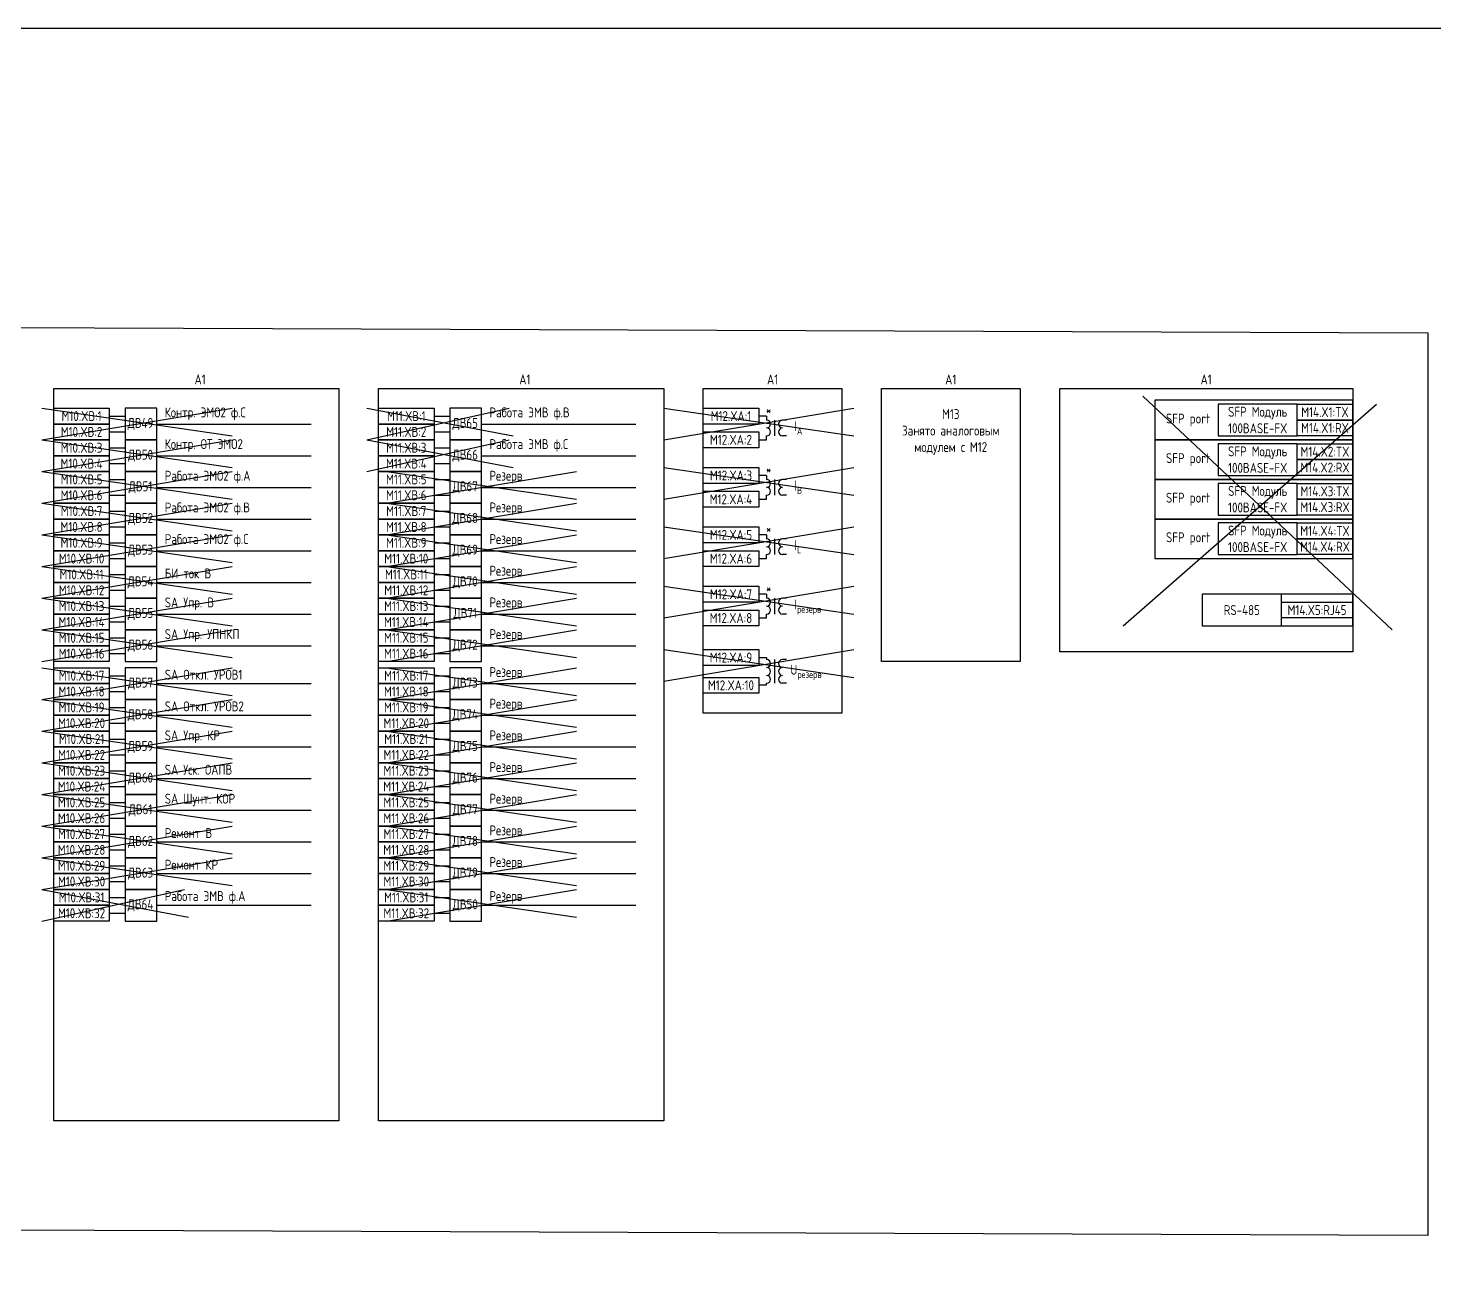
# Model space of a CAD drawing. Header units: millimetres. Extents: x -774 to 4101, y -90 to 618.
# Drawn here: x 71.5 to 426.5, y 304.1 to 618 of the extents above; entities that cross this region are included whole.
import ezdxf

# ---------------------------------------------------------------- set-up
doc = ezdxf.new("R2010")
doc.units = ezdxf.units.MM
doc.styles.add('Gost_type_A', font='GOST_A.TTF')

msp = doc.modelspace()

# ---------------------------------------------------------------- linework, layer by layer
at = {"color": 6}
for p, q in [((75, 522), (123, 515)), ((75, 514), (123, 522)), ((157, 522), (194, 515)), ((157, 514), (193, 522)), ((232, 522), (280, 515)), ((232, 514), (280, 522)), ((348, 467), (412, 523)), ((353, 525), (416, 466)), ((75, 514), (123, 507)), ((75, 506), (123, 514)), ((157, 514), (194, 507)), ((157, 506), (193, 514)), ((75, 506), (123, 499)), ((75, 498), (123, 506)), ((232, 507), (280, 500)), ((232, 499), (280, 507)), ((75, 498), (123, 491)), ((75, 490), (123, 498)), ((75, 490), (123, 483)), ((75, 482), (123, 490)), ((232, 492), (280, 485)), ((232, 484), (280, 492)), ((75, 482), (123, 475)), ((75, 474), (123, 482)), ((75, 474), (123, 467)), ((75, 466), (123, 474)), ((75, 466), (123, 459)), ((75, 458), (123, 466)), ((75, 456.42), (123, 449.42)), ((75, 448.42), (123, 456.42)), ((75, 448.42), (123, 441.42)), ((75, 440.42), (123, 448.42)), ((75, 440.42), (123, 433.42)), ((75, 432.42), (123, 440.42)), ((75, 432.42), (123, 425.42)), ((75, 424.42), (123, 432.42)), ((75, 424.42), (123, 417.42)), ((75, 416.42), (123, 424.42)), ((75, 416.42), (123, 409.42)), ((75, 408.42), (123, 416.42)), ((75, 408.42), (123, 401.42)), ((75, 400.42), (123, 408.42)), ((75, 400.42), (112, 393.42)), ((75, 392.42), (111, 400.42))]:
    msp.add_line(p, q, dxfattribs=at)
for p, q in [((92, 520), (96, 520)), ((174, 520), (178, 520)), ((258, 520), (256, 520)), ((92, 516), (96, 516)), ((104, 518), (143, 518)), ((174, 516), (178, 516)), ((186, 518), (225, 518)), ((92, 512), (96, 512)), ((174, 512), (178, 512)), ((256, 514), (258, 514)), ((92, 508), (96, 508)), ((104, 510), (143, 510)), ((174, 508), (178, 508)), ((186, 510), (225, 510)), ((258, 505), (256, 505)), ((92, 504), (96, 504)), ((104, 502), (143, 502)), ((174, 504), (178, 504)), ((186, 502), (225, 502)), ((92, 500), (96, 500)), ((174, 500), (178, 500)), ((256, 499), (258, 499)), ((92, 496), (96, 496)), ((104, 494), (143, 494)), ((174, 496), (178, 496)), ((186, 494), (225, 494)), ((92, 492), (96, 492)), ((174, 492), (178, 492)), ((258, 490), (256, 490)), ((92, 488), (96, 488)), ((174, 488), (178, 488)), ((92, 484), (96, 484)), ((104, 486), (143, 486)), ((174, 484), (178, 484)), ((186, 486), (225, 486)), ((256, 484), (258, 484)), ((92, 480), (96, 480)), ((174, 480), (178, 480)), ((92, 476), (96, 476)), ((104, 478), (143, 478)), ((174, 476), (178, 476)), ((186, 478), (225, 478)), ((258, 475), (256, 475)), ((92, 472), (96, 472)), ((104, 470), (143, 470)), ((174, 472), (178, 472)), ((186, 470), (225, 470)), ((256, 469), (258, 469)), ((92, 468), (96, 468)), ((174, 468), (178, 468)), ((92, 464), (96, 464)), ((104, 462), (143, 462)), ((174, 464), (178, 464)), ((186, 462), (225, 462)), ((92, 460), (96, 460)), ((174, 460), (178, 460)), ((92, 454.42), (96, 454.42)), ((174, 454.42), (178, 454.42)), ((104, 452.42), (143, 452.42)), ((186, 452.42), (225, 452.42)), ((92, 450.42), (96, 450.42)), ((174, 450.42), (178, 450.42)), ((92, 446.42), (96, 446.42)), ((104, 444.42), (143, 444.42)), ((174, 446.42), (178, 446.42)), ((186, 444.42), (225, 444.42)), ((92, 442.42), (96, 442.42)), ((174, 442.42), (178, 442.42)), ((92, 438.42), (96, 438.42)), ((174, 438.42), (178, 438.42)), ((92, 434.42), (96, 434.42)), ((104, 436.42), (143, 436.42)), ((174, 434.42), (178, 434.42)), ((186, 436.42), (225, 436.42)), ((92, 430.42), (96, 430.42)), ((174, 430.42), (178, 430.42)), ((92, 426.42), (96, 426.42)), ((104, 428.42), (143, 428.42)), ((174, 426.42), (178, 426.42)), ((186, 428.42), (225, 428.42)), ((92, 422.42), (96, 422.42)), ((104, 420.42), (143, 420.42)), ((174, 422.42), (178, 422.42)), ((186, 420.42), (225, 420.42)), ((92, 418.42), (96, 418.42)), ((174, 418.42), (178, 418.42)), ((92, 414.42), (96, 414.42)), ((104, 412.42), (143, 412.42)), ((174, 414.42), (178, 414.42)), ((186, 412.42), (225, 412.42)), ((92, 410.42), (96, 410.42)), ((174, 410.42), (178, 410.42)), ((92, 406.42), (96, 406.42)), ((174, 406.42), (178, 406.42)), ((92, 402.42), (96, 402.42)), ((104, 404.42), (143, 404.42)), ((174, 402.42), (178, 402.42)), ((186, 404.42), (225, 404.42)), ((92, 398.42), (96, 398.42)), ((174, 398.42), (178, 398.42)), ((92, 394.42), (96, 394.42)), ((104, 396.42), (143, 396.42)), ((174, 394.42), (178, 394.42)), ((186, 396.42), (225, 396.42))]:
    msp.add_line(p, q)
at = {"ltscale": 4}
for p, q in [((258, 520), (258, 519)), ((258, 519.5), (258, 519)), ((260, 519), (260, 515)), ((260, 519), (260, 515)), ((263, 519), (262, 519)), ((263, 519), (262, 519)), ((258, 514), (258, 515)), ((263, 515), (262, 515)), ((263, 515), (262, 515)), ((258, 505), (258, 504)), ((258, 504.5), (258, 504)), ((260, 504), (260, 500)), ((260, 504), (260, 500)), ((263, 504), (262, 504)), ((263, 504), (262, 504)), ((258, 499), (258, 500)), ((263, 500), (262, 500)), ((263, 500), (262, 500)), ((258, 490), (258, 489)), ((258, 489.5), (258, 489)), ((260, 489), (260, 485)), ((260, 489), (260, 485)), ((263, 489), (262, 489)), ((263, 489), (262, 489)), ((258, 484), (258, 485)), ((263, 485), (262, 485)), ((263, 485), (262, 485)), ((258, 475), (258, 474)), ((258, 474.5), (258, 474)), ((260, 474), (260, 470)), ((260, 474), (260, 470)), ((263, 474), (262, 474)), ((263, 474), (262, 474)), ((258, 469), (258, 470)), ((263, 470), (262, 470)), ((263, 470), (262, 470)), ((256, 459), (258, 459)), ((258, 459), (258, 458.5)), ((258, 459), (258, 458.5)), ((260, 458.5), (260, 454.5)), ((263, 458.5), (262, 458.5)), ((260, 456.5), (260, 452.5)), ((258, 452), (256, 452)), ((258, 452), (258, 452.5)), ((263, 452.5), (262, 452.5))]:
    msp.add_line(p, q, dxfattribs=at)
at = {"color": 3}
for p, q in [((162, 506), (210, 499)), ((162, 498), (210, 506)), ((162, 498), (210, 491)), ((162, 490), (210, 498)), ((162, 490), (210, 483)), ((162, 482), (210, 490)), ((162, 482), (210, 475)), ((162, 474), (210, 482)), ((232, 477), (280, 470)), ((232, 469), (280, 477)), ((162, 474), (210, 467)), ((162, 466), (210, 474)), ((162, 466), (210, 459)), ((162, 458), (210, 466)), ((232, 461), (280, 454)), ((232, 453), (280, 461)), ((162, 456.42), (210, 449.42)), ((162, 448.42), (210, 456.42)), ((162, 448.42), (210, 441.42)), ((162, 440.42), (210, 448.42)), ((162, 440.42), (210, 433.42)), ((162, 432.42), (210, 440.42)), ((162, 432.42), (210, 425.42)), ((162, 424.42), (210, 432.42)), ((162, 424.42), (210, 417.42)), ((162, 416.42), (210, 424.42)), ((162, 416.42), (210, 409.42)), ((162, 408.42), (210, 416.42)), ((162, 408.42), (210, 401.42)), ((162, 400.42), (210, 408.42)), ((162, 400.42), (210, 393.42)), ((162, 392.42), (210, 400.42))]:
    msp.add_line(p, q, dxfattribs=at)
msp.add_lwpolyline([(-774, 618), (4101, 618), (4101, -90), (-774, -90)], close=True, dxfattribs=at)
for points in [[(-630, 545), (425, 541), (425, 313), (-630, 317)], [(78, 527), (150, 527), (150, 342), (78, 342)], [(160, 527), (232, 527), (232, 342), (160, 342)], [(242, 527), (277, 527), (277, 445), (242, 445)], [(287, 527), (322, 527), (322, 458), (287, 458)], [(332, 527), (406, 527), (406, 460.42), (332, 460.42)], [(78, 522), (92, 522), (92, 518), (78, 518)], [(160, 522), (174, 522), (174, 518), (160, 518)], [(242, 522), (256, 522), (256, 518), (242, 518)], [(406, 524), (356, 524), (356, 514), (406, 514)], [(392, 523), (406, 523), (406, 519), (392, 519)], [(392, 519), (406, 519), (406, 515), (392, 515)], [(78, 518), (92, 518), (92, 514), (78, 514)], [(160, 518), (174, 518), (174, 514), (160, 514)], [(242, 516), (256, 516), (256, 512), (242, 512)], [(78, 514), (92, 514), (92, 510), (78, 510)], [(160, 514), (174, 514), (174, 510), (160, 510)], [(406, 514), (356, 514), (356, 504), (406, 504)], [(392, 513), (406, 513), (406, 509), (392, 509)], [(78, 510), (92, 510), (92, 506), (78, 506)], [(160, 510), (174, 510), (174, 506), (160, 506)], [(392, 509), (406, 509), (406, 505), (392, 505)], [(78, 506), (92, 506), (92, 502), (78, 502)], [(160, 506), (174, 506), (174, 502), (160, 502)], [(242, 507), (256, 507), (256, 503), (242, 503)], [(78, 502), (92, 502), (92, 498), (78, 498)], [(160, 502), (174, 502), (174, 498), (160, 498)], [(242, 501), (256, 501), (256, 497), (242, 497)], [(406, 504), (356, 504), (356, 494), (406, 494)], [(392, 503), (406, 503), (406, 499), (392, 499)], [(78, 498), (92, 498), (92, 494), (78, 494)], [(160, 498), (174, 498), (174, 494), (160, 494)], [(392, 499), (406, 499), (406, 495), (392, 495)], [(78, 494), (92, 494), (92, 490), (78, 490)], [(160, 494), (174, 494), (174, 490), (160, 490)], [(406, 494), (356, 494), (356, 484), (406, 484)], [(78, 490), (92, 490), (92, 486), (78, 486)], [(160, 490), (174, 490), (174, 486), (160, 486)], [(242, 492), (256, 492), (256, 488), (242, 488)], [(392, 493), (406, 493), (406, 489), (392, 489)], [(392, 489), (406, 489), (406, 485), (392, 485)], [(78, 486), (92, 486), (92, 482), (78, 482)], [(160, 486), (174, 486), (174, 482), (160, 482)], [(242, 486), (256, 486), (256, 482), (242, 482)], [(78, 482), (92, 482), (92, 478), (78, 478)], [(160, 482), (174, 482), (174, 478), (160, 478)], [(78, 478), (92, 478), (92, 474), (78, 474)], [(160, 478), (174, 478), (174, 474), (160, 474)], [(242, 477), (256, 477), (256, 473), (242, 473)], [(78, 474), (92, 474), (92, 470), (78, 470)], [(160, 474), (174, 474), (174, 470), (160, 470)], [(388, 473), (406, 473), (406, 469), (388, 469)], [(78, 470), (92, 470), (92, 466), (78, 466)], [(160, 470), (174, 470), (174, 466), (160, 466)], [(242, 471), (256, 471), (256, 467), (242, 467)], [(78, 466), (92, 466), (92, 462), (78, 462)], [(160, 466), (174, 466), (174, 462), (160, 462)], [(78, 462), (92, 462), (92, 458), (78, 458)], [(160, 462), (174, 462), (174, 458), (160, 458)], [(242, 461), (256, 461), (256, 457), (242, 457)], [(78, 456.42), (92, 456.42), (92, 452.42), (78, 452.42)], [(160, 456.42), (174, 456.42), (174, 452.42), (160, 452.42)], [(78, 452.42), (92, 452.42), (92, 448.42), (78, 448.42)], [(160, 452.42), (174, 452.42), (174, 448.42), (160, 448.42)], [(242, 454), (256, 454), (256, 450), (242, 450)], [(78, 448.42), (92, 448.42), (92, 444.42), (78, 444.42)], [(160, 448.42), (174, 448.42), (174, 444.42), (160, 444.42)], [(78, 444.42), (92, 444.42), (92, 440.42), (78, 440.42)], [(160, 444.42), (174, 444.42), (174, 440.42), (160, 440.42)], [(78, 440.42), (92, 440.42), (92, 436.42), (78, 436.42)], [(160, 440.42), (174, 440.42), (174, 436.42), (160, 436.42)], [(78, 436.42), (92, 436.42), (92, 432.42), (78, 432.42)], [(160, 436.42), (174, 436.42), (174, 432.42), (160, 432.42)], [(78, 432.42), (92, 432.42), (92, 428.42), (78, 428.42)], [(160, 432.42), (174, 432.42), (174, 428.42), (160, 428.42)], [(78, 428.42), (92, 428.42), (92, 424.42), (78, 424.42)], [(160, 428.42), (174, 428.42), (174, 424.42), (160, 424.42)], [(78, 424.42), (92, 424.42), (92, 420.42), (78, 420.42)], [(160, 424.42), (174, 424.42), (174, 420.42), (160, 420.42)], [(78, 420.42), (92, 420.42), (92, 416.42), (78, 416.42)], [(160, 420.42), (174, 420.42), (174, 416.42), (160, 416.42)], [(78, 416.42), (92, 416.42), (92, 412.42), (78, 412.42)], [(160, 416.42), (174, 416.42), (174, 412.42), (160, 412.42)], [(78, 412.42), (92, 412.42), (92, 408.42), (78, 408.42)], [(160, 412.42), (174, 412.42), (174, 408.42), (160, 408.42)], [(78, 408.42), (92, 408.42), (92, 404.42), (78, 404.42)], [(160, 408.42), (174, 408.42), (174, 404.42), (160, 404.42)], [(78, 404.42), (92, 404.42), (92, 400.42), (78, 400.42)], [(160, 404.42), (174, 404.42), (174, 400.42), (160, 400.42)], [(78, 400.42), (92, 400.42), (92, 396.42), (78, 396.42)], [(160, 400.42), (174, 400.42), (174, 396.42), (160, 396.42)], [(78, 396.42), (92, 396.42), (92, 392.42), (78, 392.42)], [(160, 396.42), (174, 396.42), (174, 392.42), (160, 392.42)]]:
    msp.add_lwpolyline(points, close=True)
at = {"ltscale": 4}
for points in [[(96, 514), (104, 514), (104, 522), (96, 522)], [(178, 514), (186, 514), (186, 522), (178, 522)], [(96, 506), (104, 506), (104, 514), (96, 514)], [(178, 506), (186, 506), (186, 514), (178, 514)], [(96, 498), (104, 498), (104, 506), (96, 506)], [(178, 498), (186, 498), (186, 506), (178, 506)], [(96, 490), (104, 490), (104, 498), (96, 498)], [(178, 490), (186, 490), (186, 498), (178, 498)], [(96, 482), (104, 482), (104, 490), (96, 490)], [(178, 482), (186, 482), (186, 490), (178, 490)], [(96, 474), (104, 474), (104, 482), (96, 482)], [(178, 474), (186, 474), (186, 482), (178, 482)], [(96, 466), (104, 466), (104, 474), (96, 474)], [(178, 466), (186, 466), (186, 474), (178, 474)], [(96, 458), (104, 458), (104, 466), (96, 466)], [(178, 458), (186, 458), (186, 466), (178, 466)], [(96, 448.42), (104, 448.42), (104, 456.42), (96, 456.42)], [(178, 448.42), (186, 448.42), (186, 456.42), (178, 456.42)], [(96, 440.42), (104, 440.42), (104, 448.42), (96, 448.42)], [(178, 440.42), (186, 440.42), (186, 448.42), (178, 448.42)], [(96, 432.42), (104, 432.42), (104, 440.42), (96, 440.42)], [(178, 432.42), (186, 432.42), (186, 440.42), (178, 440.42)], [(96, 424.42), (104, 424.42), (104, 432.42), (96, 432.42)], [(178, 424.42), (186, 424.42), (186, 432.42), (178, 432.42)], [(96, 416.42), (104, 416.42), (104, 424.42), (96, 424.42)], [(178, 416.42), (186, 416.42), (186, 424.42), (178, 424.42)], [(96, 408.42), (104, 408.42), (104, 416.42), (96, 416.42)], [(178, 408.42), (186, 408.42), (186, 416.42), (178, 416.42)], [(96, 400.42), (104, 400.42), (104, 408.42), (96, 408.42)], [(178, 400.42), (186, 400.42), (186, 408.42), (178, 408.42)], [(96, 392.42), (104, 392.42), (104, 400.42), (96, 400.42)], [(178, 392.42), (186, 392.42), (186, 400.42), (178, 400.42)]]:
    msp.add_lwpolyline(points, close=True, dxfattribs=at)
at = {"linetype": 'Continuous', "lineweight": 25, "ltscale": 4}
for points in [[(372, 515), (392, 515), (392, 523), (372, 523)], [(372, 505), (392, 505), (392, 513), (372, 513)], [(372, 495), (392, 495), (392, 503), (372, 503)], [(372, 485), (392, 485), (392, 493), (372, 493)], [(368, 467), (406, 467), (406, 475), (368, 475)], [(368, 467), (388, 467), (388, 475), (368, 475)]]:
    msp.add_lwpolyline(points, close=True, dxfattribs=at)
at = {"ltscale": 4}
for centre, start, end in [((258, 518), 270, 90), ((258, 518), 270, 90), ((262, 518), 90, 270), ((262, 518), 90, 270), ((258, 516), 270, 90), ((258, 516), 270, 90), ((262, 516), 90, 270), ((262, 516), 90, 270), ((258, 503), 270, 90), ((258, 503), 270, 90), ((258, 501), 270, 90), ((258, 501), 270, 90), ((262, 503), 90, 270), ((262, 503), 90, 270), ((262, 501), 90, 270), ((262, 501), 90, 270), ((258, 488), 270, 90), ((258, 488), 270, 90), ((258, 486), 270, 90), ((258, 486), 270, 90), ((262, 488), 90, 270), ((262, 488), 90, 270), ((262, 486), 90, 270), ((262, 486), 90, 270), ((258, 473), 270, 90), ((258, 473), 270, 90), ((262, 473), 90, 270), ((262, 473), 90, 270), ((258, 471), 270, 90), ((258, 471), 270, 90), ((262, 471), 90, 270), ((262, 471), 90, 270), ((258, 457.5), 270, 90), ((262, 457.5), 90, 270), ((262, 457.5), 90, 270), ((258, 455.5), 270, 90), ((258, 453.5), 270, 90), ((262, 455.5), 90, 270), ((262, 455.5), 90, 270), ((262, 453.5), 90, 270)]:
    msp.add_arc(centre, 1, start, end, dxfattribs=at)

# ---------------------------------------------------------------- texts
at = {"char_height": 2.5, "attachment_point": 8, "line_spacing_factor": 0.9, "style": 'Gost_type_A'}
for insert, width in [((114.94, 528), 73.8762), ((196.94, 528), 73.8762), ((259.5, 528), 35), ((304.5, 528), 35), ((369, 528), 74.0002)]:
    msp.add_mtext('A1', dxfattribs=dict(at, insert=insert, width=width))
at = {"char_height": 2.5, "style": 'Gost_type_A'}
for s, insert, width, attachment_point in [('Контр. ЭМО2 ф.С', (106, 519), 30.8621, 7), ('SFP Mодуль 100BASE-FX', (382, 519), 19.9998, 5), ('M14.X1:TX', (399, 521), 14, 5), ('M10.XВ:1', (85, 520), 14, 5), ('ДВ49', (99.88, 518), 7.7588, 5), ('M11.XВ:1', (167, 520), 14, 5), ('ДВ65', (181.88, 518), 7.7588, 5), ('M12.XA:1', (249, 520), 14, 5), ('*', (258.5, 521.5), 3, 5), ('\\A1;I{\\H0.7x;\\S^ A;}', (265, 517), 8, 4), ('M13\\PЗанято аналоговым модулем с М12', (304.5, 516), 35, 5), ('SFP port', (370, 519), 20, 6), ('M10.XВ:2', (85, 516), 14, 5), ('M11.XВ:2', (167, 516), 14, 5), ('M12.XA:2', (248.99, 514), 14.018, 5), ('M14.X1:RX', (399, 517), 14, 5), ('M10.XВ:3', (85, 512), 14, 5), ('ДВ50', (99.88, 510), 7.7588, 5), ('Контр. ОТ ЭМО2 ', (106, 511), 44.8565, 7), ('M11.XВ:3', (167, 512), 14, 5), ('ДВ66', (181.88, 510), 7.7588, 5), ('SFP Mодуль 100BASE-FX', (382, 509), 19.9998, 5), ('M14.X2:TX', (399, 511), 14, 5), ('M10.XВ:4', (85, 508), 14, 5), ('M11.XВ:4', (167, 508), 14, 5), ('SFP port', (370, 509), 20, 6), ('M14.X2:RX', (399, 507), 14, 5), ('M10.XВ:5', (85, 504), 14, 5), ('Работа ЭМО2 ф.А', (106, 503), 32.0004, 7), ('M11.XВ:5', (167, 504), 14, 5), ('Резерв', (188, 503), 32.0004, 7), ('M12.XA:3', (249, 505), 14, 5), ('*', (258.5, 506.5), 3, 5), ('M10.XВ:6', (85, 500), 14, 5), ('ДВ51', (99.88, 502), 7.7588, 5), ('M11.XВ:6', (167, 500), 14, 5), ('ДВ67', (181.88, 502), 7.7588, 5), ('\\A1;I{\\H0.7x;\\S^ В;}', (265, 502), 8, 4), ('SFP port', (370, 499), 20, 6), ('SFP Mодуль 100BASE-FX', (382, 499), 19.9998, 5), ('M14.X3:TX', (399, 501), 14, 5), ('M10.XВ:7', (85, 496), 14, 5), ('Работа ЭМО2 ф.В', (106, 495), 32.0004, 7), ('M11.XВ:7', (167, 496), 14, 5), ('Резерв', (188, 495), 32.0004, 7), ('M12.XA:4', (248.99, 498.99), 14.018, 5), ('M14.X3:RX', (399, 497), 14, 5), ('ДВ52', (99.88, 494), 7.7588, 5), ('ДВ68', (181.88, 494), 7.7588, 5), ('M10.XВ:8', (85, 492), 14, 5), ('Работа ЭМО2 ф.С', (106, 487), 32.328, 7), ('M11.XВ:8', (167, 492), 14, 5), ('Резерв', (188, 487), 32.328, 7), ('M12.XA:5', (249, 490), 14, 5), ('*', (258.5, 491.5), 3, 5), ('SFP port', (370, 489), 20, 6), ('SFP Mодуль 100BASE-FX', (382, 489), 19.9998, 5), ('M14.X4:TX', (399, 491), 14, 5), ('M10.XВ:9', (85, 488), 14, 5), ('ДВ53', (99.88, 486), 7.7588, 5), ('M11.XВ:9', (167, 488), 14, 5), ('ДВ69', (181.88, 486), 7.7588, 5), ('\\A1;I{\\H0.7x;\\S^ C;}', (265, 487), 8, 4), ('M14.X4:RX', (399, 487), 14, 5), ('M10.XВ:10', (85, 484), 14, 5), ('M11.XВ:10', (167, 484), 14, 5), ('M12.XA:6', (248.99, 483.99), 14.018, 5), ('M10.XВ:11', (85, 480), 14, 5), ('ДВ54', (99.88, 478), 7.7588, 5), ('БИ ток В', (106, 479), 27.8465, 7), ('M11.XВ:11', (167, 480), 14, 5), ('ДВ70', (181.88, 478), 7.7588, 5), ('Резерв', (188, 479), 27.8465, 7), ('M10.XВ:12', (85, 476), 14, 5), ('M11.XВ:12', (167, 476), 14, 5), ('M12.XA:7', (249, 475), 14, 5), ('*', (258.5, 476.5), 3, 5), ('M10.XВ:13', (85, 472), 14, 5), ('SA Упр. В', (106, 471), 27.8465, 7), ('M11.XВ:13', (167, 472), 14, 5), ('Резерв', (188, 471), 27.8465, 7), ('\\A1;I{\\H0.7x;\\S^ резерв;}', (265, 472), 8, 4), ('RS-485', (378, 471), 19.9998, 5), ('M14.X5:RJ45', (397, 471), 18.0002, 5), ('M10.XВ:14', (85, 468), 14, 5), ('ДВ55', (99.88, 470), 7.7588, 5), ('M11.XВ:14', (167, 468), 14, 5), ('ДВ71', (181.88, 470), 7.7588, 5), ('M12.XA:8', (248.99, 468.99), 14.018, 5), ('M10.XВ:15', (85, 464), 14, 5), ('SA Упр. УПНКП', (106, 463), 27.8465, 7), ('M11.XВ:15', (167, 464), 14, 5), ('Резерв', (188, 463), 27.8465, 7), ('ДВ56', (99.88, 462), 7.7588, 5), ('ДВ72', (181.88, 462), 7.7588, 5), ('M10.XВ:16', (85, 460), 14, 5), ('M11.XВ:16', (167, 460), 14, 5), ('M12.XA:9', (249, 459), 14, 5), ('M10.XВ:17', (85, 454.42), 14, 5), ('SA Откл. УРОВ1', (106, 453.42), 27.8465, 7), ('M11.XВ:17', (167, 454.42), 14, 5), ('Резерв', (188, 453.42), 27.8465, 7), ('\\A1;U{\\H0.7x;\\S^ резерв;}', (264, 455.5), 12, 4), ('M10.XВ:18', (85, 450.42), 14, 5), ('ДВ57', (99.88, 452.42), 7.7588, 5), ('M11.XВ:18', (167, 450.42), 14, 5), ('ДВ73', (181.88, 452.42), 7.7588, 5), ('M12.XA:10', (248.99, 452), 14.018, 5), ('M10.XВ:19', (85, 446.42), 14, 5), ('SA Откл. УРОВ2', (106, 445.42), 27.8465, 7), ('M11.XВ:19', (167, 446.42), 14, 5), ('Резерв', (188, 445.42), 27.8465, 7), ('ДВ58', (99.88, 444.42), 7.7588, 5), ('ДВ74', (181.88, 444.42), 7.7588, 5), ('M10.XВ:20', (85, 442.42), 14, 5), ('SA Упр. КР', (106, 437.42), 27.8465, 7), ('M11.XВ:20', (167, 442.42), 14, 5), ('Резерв', (188, 437.42), 27.8465, 7), ('M10.XВ:21', (85, 438.42), 14, 5), ('ДВ59', (99.88, 436.42), 7.7588, 5), ('M11.XВ:21', (167, 438.42), 14, 5), ('ДВ75', (181.88, 436.42), 7.7588, 5), ('M10.XВ:22', (85, 434.42), 14, 5), ('M11.XВ:22', (167, 434.42), 14, 5), ('M10.XВ:23', (85, 430.42), 14, 5), ('ДВ60', (99.88, 428.42), 7.7588, 5), ('SA Уск. ОАПВ', (106, 429.42), 27.8465, 7), ('M11.XВ:23', (167, 430.42), 14, 5), ('ДВ76', (181.88, 428.42), 7.7588, 5), ('Резерв', (188, 429.42), 27.8465, 7), ('M10.XВ:24', (85, 426.42), 14, 5), ('M11.XВ:24', (167, 426.42), 14, 5), ('M10.XВ:25', (85, 422.42), 14, 5), ('SA Шунт. КОР', (106, 421.42), 27.8465, 7), ('M11.XВ:25', (167, 422.42), 14, 5), ('Резерв', (188, 421.42), 27.8465, 7), ('M10.XВ:26', (85, 418.42), 14, 5), ('ДВ61', (99.88, 420.42), 7.7588, 5), ('M11.XВ:26', (167, 418.42), 14, 5), ('ДВ77', (181.88, 420.42), 7.7588, 5), ('M10.XВ:27', (85, 414.42), 14, 5), ('Ремонт В', (106, 413.42), 27.8465, 7), ('M11.XВ:27', (167, 414.42), 14, 5), ('Резерв', (188, 413.42), 27.8465, 7), ('ДВ62', (99.88, 412.42), 7.7588, 5), ('ДВ78', (181.88, 412.42), 7.7588, 5), ('M10.XВ:28', (85, 410.42), 14, 5), ('M11.XВ:28', (167, 410.42), 14, 5), ('Резерв', (188, 405.42), 27.8465, 7), ('M10.XВ:29', (85, 406.42), 14, 5), ('ДВ63', (99.88, 404.42), 7.7588, 5), ('Ремонт КР', (106, 405.42), 27.8465, 7), ('M11.XВ:29', (167, 406.42), 14, 5), ('ДВ79', (181.88, 404.42), 7.7588, 5), ('M10.XВ:30', (85, 402.42), 14, 5), ('M11.XВ:30', (167, 402.42), 14, 5), ('M10.XВ:31', (85, 398.42), 14, 5), ('ДВ64', (99.88, 396.42), 7.7588, 5), ('M11.XВ:31', (167, 398.42), 14, 5), ('ДВ50', (181.88, 396.42), 7.7588, 5), ('Резерв', (188, 396.84), 27.8465, 7), ('M10.XВ:32', (85, 394.42), 14, 5), ('M11.XВ:32', (167, 394.42), 14, 5)]:
    msp.add_mtext(s, dxfattribs=dict(at, insert=insert, width=width, attachment_point=attachment_point))
at = {"color": 6, "char_height": 2.5, "attachment_point": 7, "style": 'Gost_type_A'}
for s, insert, width in [('Работа ЭМВ ф.В', (188, 519), 30.8621), ('Работа ЭМВ ф.С', (188, 511), 44.8565), ('Работа ЭМВ ф.А', (106, 396.84), 27.8465)]:
    msp.add_mtext(s, dxfattribs=dict(at, insert=insert, width=width))

doc.saveas('drawing.dxf')
